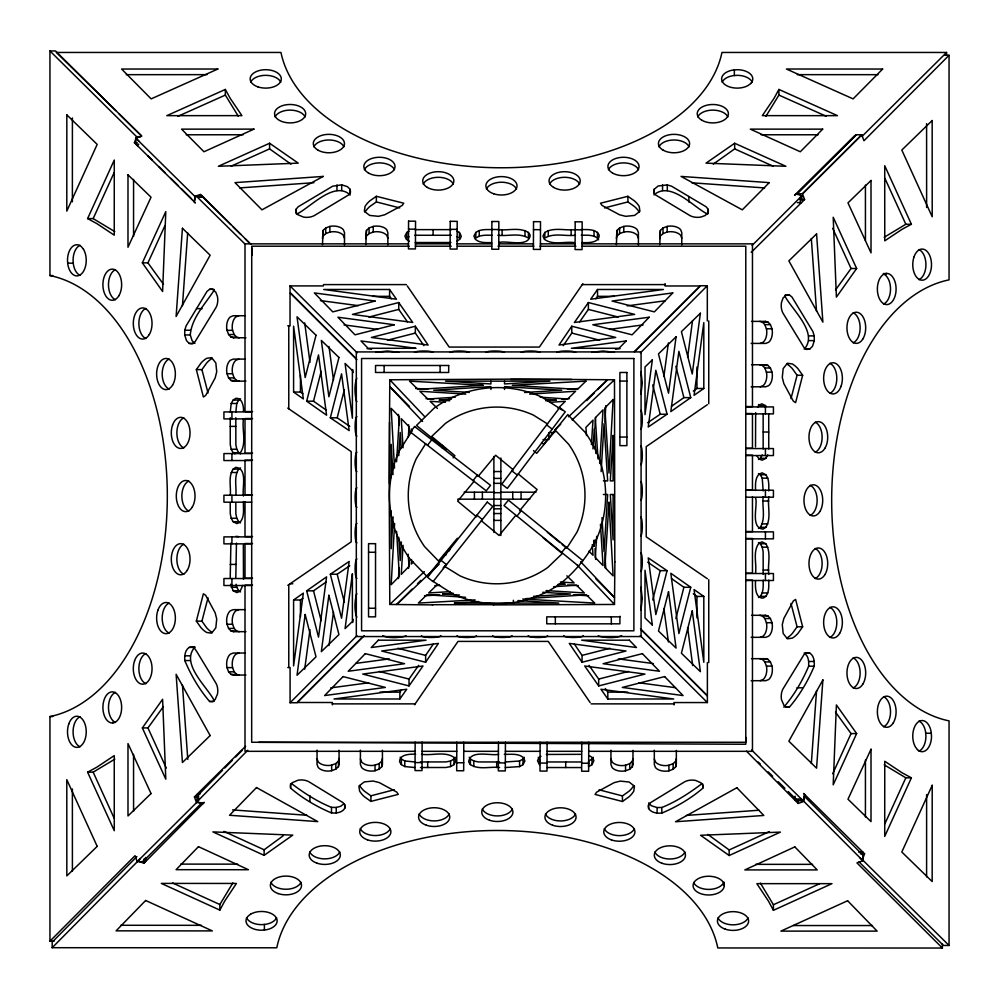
<?xml version="1.0" encoding="UTF-8"?>
<svg xmlns="http://www.w3.org/2000/svg" width="999" height="999" viewBox="0 0 999 999"><rect width="100%" height="100%" fill="white"/><g stroke="black" fill="none" stroke-linecap="round" stroke-linejoin="round"><path stroke-width="1.5" d="M942.382 943.855L942.382 948.039L717.781 947.951A222.153 133.629 0 0 0 497.327 830.481A222.153 133.629 0 0 0 276.785 947.789L52.185 947.701L52.185 942.132L136.863 856.605M72.378 201.81L72.403 117.982M133.554 236.426L133.579 179.445M139.136 861.513L143.931 863.236L143.943 859.053M145.467 861.687L145.492 857.492M143.931 863.236L204.233 802.322L202.685 803.87L196.965 801.797L196.965 796.228L222.59 770.229M196.965 801.797L198.514 800.249L198.526 794.68M219.855 910.114L224.8 900.936L236.426 883.453L161.314 883.403L219.855 910.114L219.855 904.532L232.879 882.891M264.123 855.344L292.757 835.127L212.887 831.892L264.123 855.344L264.123 849.774L283.129 835.826M264.398 929.994L264.41 924.425M290.584 788.099L290.497 785.264L292.432 782.617L297.939 780.244A11.126 6.693 0 0 1 302.647 779.994A10.952 6.581 0 0 1 309.103 781.892L343.394 802.909L345.067 805.606L344.705 808.441C341.933 812.836 336.188 813.311 331.506 812.949C317.02 806.867 302.41 798.313 290.584 788.099L290.584 783.928M309.915 801.198L309.915 795.629M317.045 750.137L317.033 764.447L318.206 767.407A11.126 6.693 0 0 0 323.439 770.466A10.952 6.593 0 0 0 331.656 770.716L335.814 769.13L338.449 766.633L339.061 764.023M331.506 812.949L331.506 807.367C317.195 801.66 303.471 792.632 291.296 783.403M331.656 770.716L331.656 765.134L335.826 763.561L338.449 761.051L339.061 758.453M335.814 769.13L335.826 763.561M336.238 813.024L336.238 807.454L340.647 806.305L343.918 803.72M338.449 766.633L338.449 761.051M339.061 764.347L339.061 750.249M344.705 808.441L344.705 804.257M360.414 750.149L360.402 764.46L361.576 767.432A11.126 6.693 0 0 0 366.808 770.479A10.952 6.593 0 0 0 375.025 770.729L379.195 769.155L381.818 766.645L382.43 764.048M370.904 801.398L364.31 796.69A43.569 26.211 0 0 1 359.603 791.083L358.891 786.126L364.248 781.917L373.077 781.018L379.233 782.567L396.765 792.095L398.289 794.367L370.904 801.398L370.904 795.816L364.323 791.121A43.569 26.211 0 0 1 359.603 785.514M375.025 770.729L375.025 765.159L379.195 763.573L381.818 761.063L382.43 758.466M379.195 769.155L379.195 763.573M381.818 766.645L381.818 761.063M382.43 764.372L382.43 750.274M414.697 767.519L404.782 766.545L401.361 764.585L401.361 759.015L400.187 757.217M404.782 766.545L404.795 760.976L401.361 759.015M427.672 767.519L427.672 761.95M420.467 767.519L445.979 767.494L450.561 766.57L450.561 760.988L453.983 759.028L455.157 757.242M450.561 766.57L453.983 764.61L453.983 759.028M499.575 767.544C490.047 766.308 478.996 770.192 470.392 764.61L470.392 759.04L469.218 757.242M473.813 766.57L473.813 761.001L470.392 759.04M496.703 767.544L496.703 761.975M505.344 767.544L519.58 766.595L519.58 761.013L523.014 759.053L524.188 757.267M519.58 766.595L523.014 764.635L523.014 759.053M565.709 767.569L565.709 762M592.02 759.078L588.598 761.051L588.598 766.62L592.02 764.66L592.02 759.078L593.194 757.292M610.951 750.249L610.951 764.56L612.112 767.519A11.126 6.693 0 0 0 617.357 770.579A10.952 6.593 0 0 0 625.561 770.816L629.732 769.242L632.355 766.733L632.966 764.135M622.439 801.485L629.033 796.79A43.569 26.211 0 0 0 633.753 791.183L634.465 786.225L629.12 782.017L620.279 781.106L614.135 782.654L596.59 792.17L595.054 794.442L622.439 801.485L622.439 795.916L629.033 791.22A43.569 26.211 0 0 0 633.753 785.614M625.561 770.816L625.561 765.246L629.732 763.673L632.355 761.163L632.966 758.566M629.732 769.242L629.732 763.673M632.355 766.733L632.355 761.163M632.966 764.46L632.979 750.361M648.626 808.553L648.276 805.718L649.949 803.021L684.253 782.042A10.952 6.581 0 0 1 690.709 780.144A11.126 6.693 0 0 1 695.429 780.394L700.923 782.766L702.859 785.414L702.772 788.261C690.933 798.463 676.323 807.005 661.825 813.074C657.142 813.436 651.41 812.961 648.626 808.553L648.638 804.382M654.32 750.261L654.32 764.572L655.481 767.532A11.126 6.693 0 0 0 660.726 770.591A10.952 6.593 0 0 0 668.93 770.841L673.101 769.255L675.724 766.757L676.335 764.148M657.105 813.149L657.105 807.567L651.41 805.768L648.638 802.984M661.825 813.074L661.837 807.492C676.148 801.797 689.872 792.769 702.06 783.553M668.93 770.841L668.93 765.259L673.101 763.686L675.724 761.176L676.335 758.578M673.101 769.255L673.101 763.686M675.724 766.757L675.724 761.176M676.335 764.472L676.348 750.374M702.772 788.261L702.772 784.078M724.1 884.977L724.1 882.192M729.183 855.519L700.561 835.276L780.431 832.105L729.183 855.519L729.183 849.949L707.791 834.415M773.413 910.314L768.468 901.135L756.855 883.653L831.967 883.653L773.413 910.314L773.413 904.744L760.401 883.091M795.104 800.386L795.117 796.203M942.382 948.039L856.942 862.886L862.911 860.726L803.895 801.398L798.164 803.471L798.164 799.287M803.895 801.398L803.908 795.828L862.924 855.156L862.911 860.726L859.814 857.629M865.421 816.982L865.446 760.002M926.597 876.897L926.622 794.63M415.147 742.12L415.035 770.579L422.015 770.604L422.127 742.12M449.513 548.551L449.488 550.824M456.805 742.157L456.693 770.741L463.673 770.766L463.786 742.157M498.451 742.182L498.339 770.903L505.319 770.928L505.432 742.195M540.109 742.22L539.997 771.066L546.977 771.091L547.09 742.232M581.768 742.257L581.655 771.228L588.636 771.253L588.748 742.257M745.791 737.274L745.766 744.243L258.654 742.332M230.245 412.075L231.194 403.496L233.167 400.062L235.851 398.301C242.295 397.664 243.793 406.63 243.481 411.451M235.814 412.075L236.775 403.496L238.736 400.062L240.534 398.888M763.161 448.988L763.149 413.711M768.743 448.988L768.731 413.711M184.703 334.952L184.79 330.232L186.089 325.911L206.993 291.421L209.603 289.298L212.45 289.211L215.859 292.245L217.457 296.641A11.126 6.693 -90 0 1 217.72 301.361A10.952 6.581 -90 0 1 215.821 307.817L194.83 342.108L192.133 343.781L189.286 343.431L186.501 340.647L184.703 334.952L190.285 334.952L192.083 340.647L194.867 343.431M190.285 334.952C191.558 317.919 205.407 303.783 214.31 290.01M783.815 707.13C794.018 695.304 802.572 680.694 808.641 666.208C808.853 661.962 808.803 656.555 804.982 653.808M814.21 666.208C814.572 661.513 814.11 655.781 809.714 653.009L806.867 652.647L804.17 654.32L783.179 688.623A10.952 6.581 -90 0 0 781.28 695.079A11.126 6.693 -90 0 0 781.543 699.787L783.903 705.294L786.55 707.23L789.397 707.13C799.6 695.304 808.141 680.694 814.21 666.208L808.641 666.208M755.656 412.624L755.519 446.953M296.041 209.328L295.941 212.125L297.877 214.723L303.384 217.045A11.126 6.568 0 0 0 308.092 217.295A10.952 6.469 0 0 0 314.548 215.434L348.851 194.805L350.524 192.158L350.162 189.36L347.39 186.626L341.695 184.865L332.642 186.214L298.164 206.768L296.041 209.328L296.041 213.549M554.845 432.043L555.119 429.508L560.701 424.213M394.605 523.401L391.171 584.715L399.413 576.273L396.566 531.306M398.476 578.583L399.076 567.857M604.857 422.502L605.806 405.644M401.373 541.995L400.237 560.551L398.763 537.35M601.123 471.615L604.045 423.676L607.667 480.894L603.396 480.894M393.131 516.958L391.171 548.738L391.171 510.901M403.059 545.292L401.248 574.388L409.003 566.433L408.191 554.245M408.603 568.256L409.078 560.601M594.917 428.221L595.591 417.495M599.7 463.436L603.021 409.84L595.279 417.782L598.014 458.928M396.566 461.763L399.413 416.795L391.171 408.341L394.518 468.119M398.763 455.706L400.237 432.505L401.173 447.977M592.969 448.876L594.255 429.046L595.854 453.459M411.563 559.515L411.263 564.11L413.299 562.037M591.408 444.605L593.006 420.117L585.913 427.385L586.513 435.514M594.655 540.247L594.255 546.341L593.856 540.247M408.291 437.287L409.003 426.623L401.248 418.681L403.059 447.777M596.703 536.276L595.279 557.604L603.021 565.546L600.461 524.2M182.455 305.669L187.675 232.904M811.325 763.523L816.545 690.771M112.899 722.976L112.974 722.077M886.026 274.363L886.101 273.451M654.095 189.36L653.733 192.158L655.406 194.805L689.71 215.434A10.952 6.469 0 0 0 696.153 217.295A11.126 6.568 0 0 0 700.873 217.045L705.282 215.472L708.316 212.125L708.216 209.328L706.093 206.768L671.615 186.214L667.295 184.94L658.141 185.989L654.095 189.36L654.095 194.992M304.695 669.168L309.99 629.682M329.008 645.566L333.491 612.05M352.734 622.539L353.147 619.492M663.91 376.423L668.406 342.907M687.624 357.267L692.507 320.816M243.481 496.041C241.795 488.736 248.127 468.631 235.851 467.332L233.167 469.093C227.922 476.798 231.231 486.775 230.232 495.404M240.534 467.919L238.736 469.093C233.504 476.798 236.8 486.775 235.814 495.404M230.894 543.056L230.232 577.385M236.463 543.056L235.814 577.385M758.466 528.508L760.264 527.335C765.996 518.281 761.837 506.705 763.186 496.703M755.519 497.827C758.204 504.682 749.849 528.084 763.149 529.095L765.833 527.335C771.565 518.281 767.419 506.705 768.768 496.703M758.466 597.539L760.264 596.366C763.848 591.72 763.149 585.651 763.186 580.144M755.519 580.619C755.306 586.413 754.894 598.339 763.149 598.126L765.833 596.366C769.417 591.72 768.718 585.651 768.768 580.144M208.017 597.777L201.923 621.153L206.618 627.747A43.569 26.199 -90 0 0 212.225 632.467M790.983 398.651L797.077 375.274L792.382 368.681A43.569 26.199 -90 0 0 786.775 363.961M344.493 244.842L344.493 232.567L343.331 229.658A11.126 6.568 0 0 0 338.087 226.661A10.952 6.469 0 0 0 329.882 226.423L325.711 227.972L323.089 230.444L322.477 244.643M322.477 238.624L323.089 230.444M387.862 244.842L387.862 232.567L386.7 229.658A11.126 6.568 0 0 0 381.456 226.661A10.952 6.469 0 0 0 373.251 226.423L369.081 227.972L366.458 230.444L365.846 244.643M365.846 238.624L366.458 230.444M638.411 244.842L638.411 232.567L637.237 229.658A11.126 6.568 0 0 0 632.005 226.661A10.952 6.469 0 0 0 623.788 226.423L619.617 227.972L616.995 230.444L616.383 244.643M616.383 238.624L616.995 230.444M681.78 244.842L681.78 232.567L680.606 229.658A11.126 6.568 0 0 0 675.374 226.661A10.952 6.469 0 0 0 667.157 226.423L662.999 227.972L660.364 230.444L659.765 244.643M659.765 238.624L660.364 230.444M306.668 401.198L318.519 354.92L326.586 415.184L306.668 401.198L313.524 401.198L325.974 409.94M313.524 401.198L321.166 371.341M330.332 417.807L341.571 373.851L349.175 430.581L330.332 417.807L337.187 417.807L349.75 426.323M337.187 417.807L344.305 389.972M652.722 599.974L660.214 570.666L647.664 562.15M667.07 570.666L655.831 614.622L648.239 557.892L667.07 570.666L660.214 570.666M675.861 618.631L683.89 587.275L671.428 578.533M690.746 587.275L678.895 633.553L670.816 573.289L690.746 587.275L683.89 587.275M192.133 646.99L194.83 648.663L197.178 652.222L215.821 682.966A10.952 6.581 -90 0 1 217.72 689.422A11.126 6.693 -90 0 1 217.457 694.13L215.097 699.637L212.45 701.573L209.603 701.485C199.4 689.647 190.859 675.037 184.79 660.551C184.428 655.868 184.89 650.137 189.286 647.352L194.917 646.99M214.31 700.774C207.555 687.212 181.106 664.597 194.018 648.151M784.69 295.667C791.445 309.215 817.894 331.843 804.982 348.289M814.297 340.609L812.499 346.303L809.714 349.076L806.867 349.438L804.17 347.764L783.179 313.461A10.952 6.581 -90 0 1 781.28 307.018A11.126 6.693 -90 0 1 781.543 302.297L783.141 297.889L786.55 294.855L789.397 294.955L792.007 297.078L812.911 331.568L814.21 335.876L814.297 340.609L808.715 340.609M242.944 585.264L240.01 591.283L236.863 592.607L233.167 590.721L230.582 584.253M196.353 621.153L203.384 593.768L205.657 595.304L215.172 612.837L216.721 618.993L215.821 627.822L211.613 633.179L206.656 632.467A43.569 26.199 90 0 1 201.036 627.747L196.353 621.153L201.923 621.153M802.647 375.274L795.616 402.659L793.343 401.136L783.828 383.591L782.279 377.447L783.179 368.606L787.387 363.249L792.344 363.961A43.569 26.199 90 0 1 797.964 368.681L802.647 375.274L797.077 375.274M493.256 604.907L614.485 604.457L614.885 561.738M230.781 224.588L201.448 195.692L195.879 195.692L193.806 201.398L195.354 202.959L134.44 142.682L136.576 136.676L49.95 50.961L49.95 275.562A222.153 133.604 90 0 1 167.32 496.066A222.153 133.604 90 0 1 49.95 716.558L49.95 941.158L54.133 941.158M788.223 791.545L797.552 800.748L803.121 800.748L805.194 795.029L803.646 793.481L864.56 853.758L862.424 859.752L949.05 945.466L949.05 720.878A222.153 133.604 -90 0 1 831.68 500.374A222.153 133.604 -90 0 1 949.05 279.87L949.05 55.282L944.867 55.282M640.971 394.28L642.307 382.929L640.971 371.566M640.971 609.977L642.307 598.613L640.971 587.25M87.6 218.606L114.273 160.052L114.248 235.177L96.778 223.551L87.6 218.606L93.169 218.606L114.81 231.631M93.169 218.606L114.136 172.602M884.864 823.825L905.831 777.821L911.4 777.821L884.727 836.375L884.752 761.263L902.222 772.876L911.4 777.821M142.358 262.862L165.797 211.613L162.6 291.483L142.358 262.862L147.939 262.862L163.461 284.265M147.939 262.862L165.035 225.462M832.691 773.738L851.061 733.578L835.539 712.175M856.643 733.578L833.203 784.814L836.4 704.944L856.643 733.578L851.061 733.578M778.908 89.448L773.963 98.464L762.337 115.634L837.462 115.659L778.908 89.448L778.908 95.08L765.896 116.346M758.466 459.503L760.264 458.329L762.225 454.907M756.842 455.781L759.128 459.003L762.137 460.214L765.833 458.329L767.806 454.907M196.353 369.618L201.049 363.037A43.569 26.199 90 0 1 206.656 358.316L211.613 357.605L215.821 362.949L216.721 371.79L215.172 377.934L205.657 395.479L203.384 397.003L196.353 369.618L201.923 369.618L206.618 363.037A43.569 26.199 90 0 1 212.225 358.316M790.983 603.433L797.077 626.81L792.382 633.403A43.569 26.199 90 0 1 786.775 638.124M802.647 626.81L797.951 633.403A43.569 26.199 90 0 1 792.344 638.124L787.387 638.836L783.179 633.478L782.279 624.637L783.828 618.493L793.343 600.948L795.616 599.425L802.647 626.81L797.077 626.81M425.711 443.643L416.296 458.641A88.349 88.349 0 0 0 424.587 546.603L438.511 561.026L457.367 538.236M562.175 544.455L566.72 548.226L576.947 532.23A88.349 88.349 0 0 0 568.656 444.268L555.569 430.532L536.713 453.321L533.491 450.649M163.461 706.518L147.939 727.921L142.358 727.921L165.797 779.17L162.6 699.3L142.358 727.921M835.539 289.922L851.061 268.506L856.643 268.506L833.203 217.27L836.4 297.14L856.643 268.506M453.983 764.61L455.869 760.913L454.533 757.754C445.154 750.786 432.205 755.956 421.528 754.27M523.014 764.635L524.9 760.938L523.563 757.779C518.331 753.009 510.764 754.595 504.32 754.307M592.02 764.66L593.893 760.626L592.582 757.804L589.472 755.656M409.078 231.181L406.793 232.467L404.907 236.101L406.243 239.198L409.34 241.308M492.032 229.595C486.525 229.645 480.469 228.933 475.811 232.467L473.926 236.101L475.249 239.198C479.695 243.244 486.001 242.582 491.558 242.607M575.461 229.595C565.459 230.931 553.921 226.835 544.83 232.467L542.944 236.101L544.28 239.198C552.809 245.667 564.585 241.209 574.35 242.607M571.778 326.223L559.003 345.055L615.746 337.462L571.778 326.223L571.778 333.079L563.261 345.642M425.624 662.25L438.399 643.418L381.668 651.011L425.624 662.25L425.624 655.394L433.291 644.093M582.867 283.716L539.398 347.065L449.163 347.065L407.267 285.914M414.548 704.757L458.017 641.408L548.239 641.408L590.147 702.559M240.01 453.234C247.165 443.406 241.671 429.907 243.481 418.756M757.554 407.217L758.99 405.157L761.8 403.833L765.833 405.706L760.264 405.706L758.466 404.533M597.527 289.485L590.684 299.225L663.423 289.485L597.527 289.485L597.527 296.341L595.816 298.776M588.386 302.547L574.4 322.477L634.677 314.41L588.386 302.547L588.386 309.403L579.645 321.865M409.016 685.926L423.002 665.996L362.737 674.075L409.016 685.926L409.016 679.07L418.631 665.371M399.875 698.988L406.73 689.248L333.991 698.988L399.875 698.988L399.875 692.132L401.586 689.697M427.497 445.304L431.768 439.785M473.064 480.619L477.335 475.099M412.05 430.831L398.913 451.536A108.067 108.067 0 0 0 410.015 559.04L427.135 576.585L451.286 546.878M443.169 567.932L445.092 565.546M516.958 516.083L521.353 510.664M561.688 552.447L566.096 547.027M541.47 442.532L543.643 444.293L567.782 414.585L585.102 432.292A108.067 108.067 0 0 1 596.216 539.797C587.424 556.518 575.586 571.266 560.926 583.204A108.067 108.067 0 0 1 453.434 594.318L432.53 581.018M453.146 457.842L454.92 455.694L431.668 436.451L445.467 423.401A88.349 88.349 0 0 1 533.429 415.109L547.589 424.001M474.213 481.143L457.642 501.161L476.598 516.858M478.109 476.436L495.654 455.244L513.424 469.955M445.204 566.745L459.827 575.761A88.349 88.349 0 0 0 547.789 567.469L562.262 553.596L542.944 537.612M515.684 515.472L499.113 535.489L481.343 520.779M519.58 510.764L537.125 489.56L518.169 473.876M296.753 214.098C310.102 207.755 334.353 180.07 350.162 194.992M406.081 635.676L405.681 636.151C398.326 637.874 389.697 638.461 382.642 635.776M621.69 635.776C614.635 638.461 606.006 637.874 598.651 636.151L598.251 635.676M614.81 561.913L614.485 379.77L515.859 379.121L389.797 379.77L389.148 478.396L389.797 604.457L432.742 604.907M654.882 194.156C671.353 181.481 693.868 207.417 707.504 214.098M224.787 768.006L232.442 760.227M235.727 756.892L242.295 750.237M198.514 800.249L247.764 750.249M52.185 947.701L136.851 862.187M634.652 351.76L700.461 285.726L707.317 285.726L707.317 320.941M49.95 941.158L135.052 855.681L137.213 861.662L142.795 861.662L202.073 802.622M751.211 252.335L804.57 199.55L802.497 193.818L861.787 134.778L856.205 134.778L796.927 193.818L802.497 193.818L861.787 134.778L863.948 140.747L949.05 55.282M362.749 636.713L296.953 702.747L290.085 702.747L356.955 635.639M640.446 352.834L707.317 285.726M140.31 858.553L137.213 861.662L196.503 802.622L200.687 802.622M142.795 861.662L145.891 858.553M586.738 400.562L594.393 392.907M597.677 389.622L607.517 379.77L568.506 416.808M752.147 245.404L801.835 195.841L796.116 193.806L794.567 195.317L854.844 135.464M412.075 589.135L396.753 604.457L439.123 564.248M417.532 583.666L420.816 580.382M634.278 351.748L700.274 285.976L665.072 285.976L665.072 283.654M796.927 193.818L856.205 134.778M364.235 635.626L297.128 702.497L332.342 702.497L332.342 704.819M861.937 136.488L946.553 52.46L946.553 55.27M196.503 802.622L194.43 796.877L245.604 746.265M558.029 408.416L565.309 401.298L549.987 402.31M572.127 419.98L614.485 379.77M389.797 604.457L424.35 571.653M323.089 236.064L325.711 233.604L329.882 232.055A10.952 6.469 0 0 1 338.087 232.292A11.126 6.568 0 0 1 343.331 235.289L344.493 238.199M366.458 236.064L369.081 233.604L373.251 232.055A10.952 6.469 0 0 1 381.456 232.292A11.126 6.568 0 0 1 386.7 235.289L387.862 238.199M616.995 236.064L619.617 233.604L623.788 232.055A10.952 6.469 0 0 1 632.005 232.292A11.126 6.568 0 0 1 637.237 235.289L638.411 238.199M660.364 236.064L662.999 233.604L667.157 232.055A10.952 6.469 0 0 1 675.374 232.292A11.126 6.568 0 0 1 680.606 235.289L681.78 238.199M356.805 378.184C354.133 385.239 354.707 393.868 356.443 401.223L356.905 401.623M356.905 593.793L356.443 594.193C354.707 601.535 354.133 610.177 356.805 617.232M734.665 143.257L706.031 163.137L785.901 166.284L734.665 143.257L734.665 148.888L713.261 164.136M114.81 759.153L93.169 772.165L87.6 772.165L114.273 830.718L114.248 755.606L96.778 767.22L87.6 772.165M884.19 237.287L905.831 224.263L911.4 224.263L884.727 165.709L884.752 240.834L902.222 229.208L911.4 224.263M293.594 599.999L303.334 593.144L293.594 665.883L293.594 599.999L300.449 599.999L302.884 598.289M306.668 590.846L326.586 576.873L318.519 637.137L306.668 590.846L313.524 590.846L325.974 582.117M671.428 406.356L683.89 397.627L690.746 397.627L678.895 351.336L670.816 411.6L690.746 397.627M693.306 391.046L696.952 388.474L703.808 388.474L703.808 322.59L694.068 395.329L703.808 388.474M540.958 756.33L538.723 757.929L537.524 760.763L539.398 764.635L539.41 759.065L538.236 757.267M287.824 585.327L351.186 541.858L351.186 451.623L287.737 408.091M707.317 404.695L646.228 446.615L646.228 536.85L707.379 578.746M456.868 241.308L460.089 239.061L461.301 236.263L459.415 232.467L457.13 231.181M330.332 574.25L349.175 561.463L341.571 618.206L330.332 574.25L337.187 574.25L349.75 565.721M647.664 422.752L660.214 414.235L667.07 414.235L655.831 370.267L648.239 427.01L667.07 414.235M376.361 196.303L369.767 200.911A43.569 25.749 0 0 0 365.047 206.418L364.335 211.288L369.692 215.434L378.534 216.321L384.677 214.797L402.222 205.444L403.746 203.209L376.361 196.303L376.361 201.935L369.767 206.543A43.569 25.749 0 0 0 365.047 212.05M409.078 236.813L406.793 238.099L406.793 232.467M492.032 235.227C486.525 235.277 480.469 234.565 475.811 238.099L475.811 232.467M575.461 235.227C565.459 236.563 553.921 232.467 544.83 238.099L544.83 232.467M729.183 849.949L769.355 831.593M773.413 904.744L819.43 883.803M269.593 143.257L218.356 166.284L298.226 163.137L269.593 143.257L269.593 148.888L290.996 164.136M231.169 166.159L269.593 148.888M225.349 89.448L166.796 115.659L241.908 115.634L230.294 98.464L225.349 89.448L225.349 95.08L238.361 116.346M177.947 116.296L225.349 95.08M376.036 352.322L387.4 350.986L398.763 352.322M591.72 352.322L603.084 350.986L614.447 352.322M946.553 52.46L721.952 52.46A222.153 131.269 0 0 1 501.461 167.77A222.153 131.269 0 0 1 280.956 52.46L56.356 52.46L141.833 136.076L135.864 138.199L194.905 196.453L200.637 194.418L250.899 244.343M370.904 795.816L394.293 789.734M627.896 196.303L600.511 203.209L602.035 205.444L619.58 214.797L625.724 216.321L634.565 215.434L639.922 211.288L639.21 206.418A43.569 25.749 0 0 0 634.49 200.911L627.896 196.303L627.896 201.935L634.49 206.543A43.569 25.749 0 0 1 639.21 212.05M627.896 201.935L604.52 207.917M398.738 302.547L352.447 314.41L412.724 322.477L398.738 302.547L398.738 309.403L407.48 321.865M368.881 317.058L398.738 309.403M415.347 326.223L371.378 337.462L428.121 345.055L415.347 326.223L415.347 333.079L423.863 345.642M387.5 340.197L415.347 333.079M574.4 644.093L582.067 655.394L609.902 648.276M582.067 662.25L626.023 651.011L569.293 643.418L582.067 662.25L582.067 655.394M589.06 665.371L598.676 679.07L628.533 671.415M598.676 685.926L644.954 674.075L584.69 665.996L598.676 685.926L598.676 679.07M450.561 760.988L445.979 761.925L420.467 761.95M519.58 761.013L505.344 761.975M238.836 315.734L235.876 316.908A11.126 6.693 -90 0 0 232.829 322.153A10.952 6.593 -90 0 0 232.58 330.357L234.166 334.528L236.676 337.15L239.273 337.762M238.836 359.103L235.876 360.277A11.126 6.693 90 0 0 232.829 365.522A10.952 6.593 -90 0 0 232.58 373.726L234.166 377.897L236.676 380.519L239.273 381.131M760.164 343.419L763.124 342.245A11.126 6.693 -90 0 0 766.171 337A10.952 6.593 -90 0 0 766.42 328.796L764.834 324.625L762.324 322.003L759.727 321.391M760.164 386.788L763.124 385.614A11.126 6.693 -90 0 0 766.171 380.369A10.952 6.593 -90 0 0 766.42 372.165L764.834 367.994L762.324 365.372L759.727 364.76M238.836 609.652L235.876 610.814A11.126 6.693 -90 0 0 232.829 616.058A10.952 6.593 -90 0 0 232.58 624.263L234.166 628.433L236.676 631.056L239.273 631.668M238.836 653.021L235.876 654.195A11.126 6.693 -90 0 0 232.829 659.427A10.952 6.593 -90 0 0 232.58 667.632L234.166 671.803L236.676 674.425L239.273 675.037M760.164 637.325L763.124 636.151A11.126 6.693 90 0 0 766.171 630.918A10.952 6.593 -90 0 0 766.42 622.702L764.834 618.543L762.324 615.921L759.727 615.309M760.164 680.694L763.124 679.52A11.126 6.693 -90 0 0 766.171 674.288A10.952 6.593 -90 0 0 766.42 666.083L764.834 661.912L762.324 659.29L759.727 658.678M627.222 305.869L665.184 300.786M609.577 329.383L643.106 324.887M615.509 349.238L620.079 348.626M355.831 663.386L389.348 658.89M330.706 687.886L368.668 682.804M235.851 536.351L238.511 536.563M554.07 432.492L548.838 432.667L548.838 439.635M686.388 815.409L759.153 810.226M239.648 187.924L313.948 182.692M455.232 397.202L427.809 399.026L419.867 391.258L465.809 394.118M553.608 586.725L576.46 585.202L584.403 592.969L546.128 590.584M451.273 399.25L439.073 400.05L449.75 400.749M545.691 400.749L556.368 400.05L545.691 399.35M557.579 584.677L565.209 584.178L559.103 583.778M533.466 596.353L570.579 593.993L542.744 592.282M525.824 598.651L586.301 594.817L594.742 603.084L522.702 599.038M524.625 392.507L561.738 390.234L504.52 386.601L504.52 389.46M529.632 394.118L575.574 391.258L567.632 399.026L540.209 397.202M561.788 399.076L569.442 398.601M434.827 585.626L439.423 585.339M450.149 591.633L428.708 592.969L436.65 585.202L439.697 585.402M453.359 593.331L442.532 593.993L459.552 595.067M478.571 601.585L454.358 603.084L558.766 603.084L517.907 600.549M567.519 389.148L578.246 388.549M424.5 595.766L439.835 594.904M475.087 599.899L418.369 603.084L426.823 594.817L465.584 597.277M451.011 242.52L415.197 242.52M546.316 754.457L580.644 754.332M657.105 807.567L661.837 807.492M414.797 229.633L451.411 229.633M414.797 235.264L451.411 235.264M581.356 761.987L547.402 761.962M581.356 767.557L547.402 767.532M49.95 50.961L55.519 50.961L115.834 110.639M126.274 74.675L206.993 74.65M797.264 74.65L877.984 74.675M186.189 134.778L243.169 134.765M761.088 134.765L818.069 134.778M136.576 136.676L140.759 136.676M134.44 142.682L137.225 142.682M135.976 144.206L138.786 144.231M195.879 195.692L197.427 197.24L202.997 197.24M800.386 199.55L804.57 199.55M797.302 202.61L801.485 202.61M497.789 229.595C507.792 230.931 519.33 226.835 528.421 232.467L530.182 235.115C529.058 248.289 505.731 239.872 498.913 242.607M581.231 229.595C586.738 229.645 592.782 228.933 597.452 232.467L599.213 235.115C599.363 243.319 587.449 242.782 581.705 242.607M497.789 235.227C507.792 236.563 519.33 232.467 528.421 238.099L528.421 232.467M581.231 235.227C586.738 235.277 592.782 234.565 597.452 238.099L598.626 239.86M408.479 243.856L245.005 243.856L245.005 411.563L252.547 411.563M415.459 243.856L450.137 243.856M457.105 243.856L491.783 243.856M498.763 243.856L533.441 243.856M540.422 243.856L575.099 243.856M582.08 243.856L752.459 243.856L752.459 406.556L746.403 406.556M409.14 246.204L251.723 246.204L251.673 742.269L745.791 742.269L745.791 246.204L582.142 246.204M415.372 246.204L451.223 246.204M457.455 246.204L491.745 246.204M497.977 246.204L533.828 246.204M540.059 246.204L575.911 246.204M67.732 263.174L73.302 263.174M883.303 273.576L886.088 273.576M49.95 275.562L52.735 275.562M323.439 284.603L406.381 284.603M582.317 284.603L665.122 284.603M290.035 291.408L290.035 285.914L323.451 285.914M209.603 289.298L213.786 289.298M389.598 289.485L323.701 289.485L396.441 299.225L389.598 289.485L389.598 296.341L391.308 298.776M785.214 294.955L789.397 294.955M372.739 296.341L389.598 296.341M597.527 296.341L614.385 296.341M196.516 308.629L202.098 308.629M244.917 315.734L233.267 315.734L230.307 316.908A11.126 6.693 -90 0 0 227.248 322.153A10.952 6.593 -90 0 0 227.01 330.357L228.584 334.528L231.094 337.15L233.704 337.762M751.535 321.391L765.621 321.391M762.324 322.003L767.906 322.003L770.416 324.625L771.99 328.796A10.952 6.593 -90 0 1 771.752 337A11.126 6.693 -90 0 1 768.693 342.245L765.734 343.419L751.161 343.419M764.834 324.625L770.416 324.625M766.42 328.796L771.99 328.796M184.79 330.232L190.359 330.232M227.01 330.357L232.58 330.357M228.584 334.528L234.166 334.528M808.641 335.876L814.21 335.876M231.094 337.15L236.676 337.15M233.379 337.762L245.941 337.762M189.286 343.431L193.469 343.431M804.133 349.076L809.714 349.076M244.917 359.103L233.267 359.103L230.307 360.277A11.126 6.693 90 0 0 227.248 365.522A10.952 6.593 -90 0 0 227.01 373.726L228.584 377.897L231.094 380.519L233.704 381.131M751.535 364.76L765.621 364.76M762.324 365.372L767.906 365.372L770.416 367.994L771.99 372.165A10.952 6.593 -90 0 1 771.752 380.369A11.126 6.693 -90 0 1 768.693 385.614L765.734 386.788L751.161 386.788M764.834 367.994L770.416 367.994M766.42 372.165L771.99 372.165M227.01 373.726L232.58 373.726M228.584 377.897L234.166 377.897M510.626 379.483L571.94 379.445M231.094 380.519L236.676 380.519M233.379 381.131L245.941 381.131M619.904 381.069L626.885 381.069M293.594 392.058L303.334 398.901L293.594 326.173L293.594 392.058L300.449 392.058L302.884 393.768M233.167 400.062L238.736 400.062M231.194 403.496L236.775 403.496M745.679 406.918L773.426 406.918L773.426 413.886L745.679 413.886M251.673 411.913L223.926 411.913L223.926 418.893L251.673 418.893M746.403 413.536L752.459 413.536L752.459 448.214L746.403 448.214M252.547 418.544L245.005 418.544L245.005 453.209L252.547 453.209M230.232 426.373L235.814 426.373M763.186 432.018L768.768 432.018M619.904 437.05L626.885 437.05M542.981 439.635L547.365 439.635M745.679 448.563L773.426 448.563L773.426 455.544L745.679 455.544M230.232 417.732L230.27 444.68L231.194 449.263L236.775 449.263L238.736 452.684L240.534 453.858M231.194 449.263L233.167 452.684L238.736 452.684M251.673 453.571L223.926 453.571L223.926 460.551L251.673 460.551M746.403 455.194L752.459 455.194L752.459 489.872L746.403 489.872M760.264 458.329L765.833 458.329M252.547 460.189L245.005 460.189L245.005 494.867L252.547 494.867M233.167 469.093L238.736 469.093M493.893 471.553L500.874 471.553M231.194 472.515L236.775 472.515M758.466 473.551L760.264 474.725L765.833 474.725C769.417 479.37 768.718 485.439 768.768 490.946M760.264 474.725L762.225 478.146L767.806 478.146M493.893 478.409L500.874 478.409M493.893 483.341L500.874 483.341M745.554 490.222L773.426 490.222L773.426 497.202L745.679 497.202M464.135 492.195L494.305 492.195M500.462 492.195L536.051 492.195M493.893 492.694L500.874 492.694M603.396 494.493L607.667 494.493L604.045 551.71L601.972 517.694M251.785 495.229L223.926 495.229L223.926 502.197L251.673 502.197M493.893 499.125L500.874 499.125M457.692 499.175L494.305 499.175M500.462 499.175L529.857 499.175M763.186 501.036L768.768 501.036M493.893 505.519L500.874 505.519M493.893 508.828L500.874 508.828M493.893 513.536L500.874 513.536M230.232 502.609L230.27 513.711L231.194 518.281L236.775 518.281L238.736 521.715L240.534 522.889M493.893 520.392L500.874 520.392M231.194 518.281L233.167 521.715L238.736 521.715M762.225 523.913L767.806 523.913M760.264 527.335L765.833 527.335M746.403 531.518L752.459 531.518L752.459 496.84M745.679 531.88L773.426 531.88L773.426 538.848L745.679 538.848M252.547 536.525L245.005 536.525L245.005 501.848M251.673 536.875L223.926 536.875L223.926 543.856L251.673 543.856M746.403 538.498L752.459 538.498L752.459 573.176L746.403 573.176M252.547 543.506L245.005 543.506L245.005 578.184L252.547 578.184M758.466 542.582L760.264 543.743L765.833 543.743C771.565 552.809 767.419 564.385 768.768 574.388M760.264 543.743L762.225 547.177L767.806 547.177M368.556 552.272L375.537 552.272M443.581 554.72L446.366 554.72M230.232 564.41L235.814 564.41M763.186 570.054L768.768 570.054M745.679 573.526L773.426 573.526L773.426 580.506L745.679 580.506M251.673 578.533L223.926 578.533L223.926 585.514L251.673 585.514M746.403 580.157L752.459 580.157L752.459 751.323L588.711 751.323M290.085 583.778L292.832 583.778M252.547 585.152L245.005 585.152L245.005 751.323L415.109 751.323M231.194 587.3L236.775 587.3L238.736 590.721L240.534 591.895M233.167 590.721L238.736 590.721M762.225 592.944L767.806 592.944M693.306 593.843L696.952 596.415L703.808 596.415L703.808 662.3L694.068 589.572L703.808 596.415M760.264 596.366L765.833 596.366M432.342 604.695L493.656 604.695M368.556 608.254L375.537 608.254M244.917 609.652L233.267 609.652L230.307 610.814A11.126 6.693 90 0 0 227.248 616.058A10.952 6.593 -90 0 0 227.01 624.263L228.584 628.433L231.094 631.056L233.704 631.668M751.535 615.309L765.621 615.309M762.324 615.921L767.906 615.921L770.416 618.543L771.99 622.714A10.952 6.593 -90 0 1 771.752 630.918A11.126 6.693 -90 0 1 768.693 636.151L765.734 637.325L751.161 637.325M619.904 616.845L546.74 616.845L546.74 623.826L619.904 623.826L619.904 616.246M764.834 618.543L770.416 618.543M766.42 622.714L771.99 622.714M227.01 624.263L232.58 624.263M228.584 628.433L234.166 628.433M231.094 631.056L236.676 631.056M233.379 631.668L245.941 631.668M189.286 647.352L194.867 647.352M244.917 653.021L233.267 653.021L230.307 654.195A11.126 6.693 90 0 0 227.248 659.427A10.952 6.593 -90 0 0 227.01 667.632L228.584 671.803L231.094 674.425L233.704 675.037M804.133 653.009L809.714 653.009M184.703 655.819L190.285 655.819M751.535 658.678L765.621 658.678M762.324 659.29L767.906 659.29L770.416 661.912L771.99 666.083A10.952 6.593 -90 0 1 771.752 674.288A11.126 6.693 -90 0 1 768.693 679.52L765.734 680.694L751.161 680.694M184.79 660.551L190.359 660.551M808.715 661.475L814.297 661.475M764.834 661.912L770.416 661.912M766.42 666.083L771.99 666.083M227.01 667.632L232.58 667.632M287.762 667.532L290.085 667.532L290.085 702.747M228.584 671.803L234.166 671.803M231.094 674.425L236.676 674.425M233.379 675.037L245.941 675.037M796.902 687.811L802.484 687.811M379.957 692.132L399.875 692.132M605.244 688.486L607.817 692.132L627.734 692.132M607.817 698.988L673.701 698.988L600.961 689.248L607.817 698.988L607.817 692.132M209.603 701.485L213.786 701.485M707.379 662.562L707.379 702.559L673.963 702.559L674.063 704.857M332.392 703.87L415.209 703.87M591.133 703.87L674.075 703.87M785.214 707.13L789.397 707.13M49.95 716.558L52.735 716.558M925.698 733.266L931.268 733.266M422.09 751.323L456.768 751.323M463.748 751.323L498.426 751.323M505.394 751.323L540.072 751.323M547.052 751.323L581.73 751.323M415.659 754.27C410.139 753.958 399.25 754.233 399.6 761.887L401.361 764.585M498.626 754.295C491.108 756.255 470.179 749.25 468.631 761.912L470.392 764.61M499.587 761.975L478.396 761.937L473.813 761.001M197.515 793.83L200.312 793.83M194.43 796.877L197.228 796.877M796.003 799.2L801.573 799.2L803.121 800.748M858.815 852.209L863.024 852.222M860.389 853.758L864.56 853.758M755.606 864.347L812.587 864.347M793.318 925.549L872.477 925.549M949.05 945.466L943.481 945.466L859.04 861.925M180.707 864.11L237.687 864.147M120.767 925.274L201.486 925.324M408.541 229.158L415.509 229.196M450.187 229.333L457.167 229.358M491.845 229.495L498.826 229.52M533.503 229.658L540.471 229.683M575.149 229.82L582.13 229.845M252.148 248.177L252.123 255.157M415.072 762.574L422.04 762.599M456.718 762.736L463.698 762.761M498.376 762.899L505.357 762.936M540.034 763.061L547.002 763.099M581.68 763.236L588.661 763.261M414.697 761.937L404.795 760.976M331.506 807.367L336.238 807.454M287.737 325.811L290.035 325.911L290.035 292.495L356.943 359.64M415.659 388.461L427.922 389.148M573.289 594.904L588.611 595.766M469.268 392.42L433.703 390.234L490.921 386.601L490.921 389.46M425.999 398.601L433.653 399.076M567.569 584.952L578.284 585.626M445.454 402.31L430.144 401.298L437.412 408.416M560.364 582.017L574.138 582.929L566.87 575.811M691.857 182.805L764.61 187.924M232.642 809.914L306.943 815.271M723.326 884.914L724.225 884.989M320.417 300.587L358.379 305.669M344.018 324.887L377.547 329.383M367.045 348.626L371.616 349.238M618.344 658.89L653.383 663.586M639.023 682.804L675.474 687.687M399.737 207.917L376.361 201.935M765.296 321.391L767.906 322.003M765.296 364.76L767.906 365.372M765.296 615.309L767.906 615.921M765.296 658.678L767.906 659.29M599.063 789.809L622.439 795.916M571.778 333.079L599.625 340.197M397.789 648.276L425.624 655.394M588.386 309.403L618.244 317.058M379.158 671.415L409.016 679.07M778.908 95.08L826.31 116.296M734.665 148.888L773.089 166.159M172.465 882.916L219.855 904.532M223.963 831.393L264.123 849.774M905.831 777.821L884.19 764.809M457.13 236.813L459.415 238.099L459.415 232.467M765.833 474.725L762.137 472.839L758.99 474.175C754.882 478.583 755.544 484.915 755.519 490.472M765.833 543.743L762.137 541.858L758.99 543.194C752.422 551.685 756.93 563.511 755.519 573.264M233.167 452.684L234.952 453.858M233.167 521.715L236.863 523.601L240.01 522.265C245.08 516.595 243.032 508.429 243.481 501.548M546.628 424.9L552.197 429.108M511.85 470.879L517.407 475.087M476.885 515.172L482.355 519.517M441.046 560.327L446.516 564.672M562.387 410.152L541.683 397.015A108.067 108.067 0 0 0 434.19 408.116L416.483 425.437L446.191 449.587M582.904 560.689L508.404 500.149L504.008 505.556L578.508 566.108M547.39 532.23L559.902 542.582M138.973 141.246L135.864 138.199L135.864 143.831L137.937 145.854M233.004 226.773L240.784 234.428M245.23 238.798L249.675 243.182M197.427 197.24L245.217 244.268M751.56 749.974L801.573 799.2M147.889 155.694L152.123 159.865M158.816 166.483L165.285 172.852M170.841 178.346L178.446 185.839M181.781 189.136L191.608 198.838M758.216 762.012L760.439 764.198M768.219 771.852L772.664 776.223M778.221 781.693L784.889 788.261M119.131 113.898L141.059 135.602M641.171 629.72L707.379 695.704M290.035 285.914L357.18 352.834M640.234 635.639L707.379 702.559M290.272 293.019L356.231 358.753M859.814 852.047L862.924 855.156M595.928 578.908L614.485 597.489L580.619 561.725M640.459 628.833L707.379 695.978M409.44 406.418L389.797 386.738L422.602 421.391M746.49 751.173L798.164 803.471M588.96 551.123L593.006 555.282L592.307 544.555M577.447 565.334L614.485 604.457M389.797 379.77L424.725 416.658M832.691 228.346L851.061 268.506M147.939 727.921L166.309 768.081M884.864 178.259L905.831 224.263M93.169 772.165L114.136 818.181M201.923 369.618L208.017 393.007M675.861 366.271L683.89 397.627M652.722 384.927L660.214 414.235M337.187 574.25L344.305 602.085M313.524 590.846L321.166 620.716M762.225 478.146L763.186 490.946M762.225 547.177L763.149 551.748L763.186 574.388M236.775 449.263L235.851 444.68L235.814 417.732M236.775 518.281L235.851 513.711L235.814 502.609M236.151 584.253L236.775 587.3M654.32 759.003L655.481 761.962A11.126 6.693 0 0 0 660.726 765.022A10.952 6.593 0 0 0 668.93 765.259M610.951 758.99L612.112 761.95A11.126 6.693 0 0 0 617.357 764.997A10.952 6.593 0 0 0 625.561 765.246M360.402 758.89L361.576 761.85A11.126 6.693 0 0 0 366.82 764.909A10.952 6.593 0 0 0 375.025 765.159M317.033 758.878L318.206 761.837A11.126 6.693 0 0 0 323.439 764.897A10.952 6.593 0 0 0 331.656 765.134M687.624 627.622L692.707 665.584M663.91 608.466L668.406 641.982M352.734 369.518L353.147 372.552M329.008 346.491L333.491 380.007M304.695 322.889L309.99 362.362M811.325 238.561L816.545 311.326M182.455 685.114L187.787 759.415M411.263 428.946L411.463 432.018M595.017 548.701L595.679 559.415M408.603 424.812L409.078 432.467M393.044 474.6L391.171 444.33L391.171 477.622M604.857 552.884L605.719 568.219M398.476 414.473L399.076 425.199M243.344 545.017L243.481 579.345M926.597 123.639L926.622 207.455M865.421 185.102L865.446 240.547M133.554 754.345L133.579 811.338M72.378 788.973L72.403 871.253M801.835 195.841L801.835 200.062M800.286 197.352L800.286 202.984M765.421 406.918L765.421 413.886M765.421 448.563L765.421 455.544M765.421 490.222L765.421 497.202M765.421 531.88L765.421 538.848M765.421 573.526L765.421 580.506M734.352 69.93L734.352 75.562M708.753 320.941L708.753 403.758M708.753 579.682L708.753 662.624M708.216 209.328L708.216 213.549M696.952 367.02L696.952 388.474M696.952 596.415L696.952 617.869M688.885 196.466L688.885 202.098M667.295 184.94L667.295 190.572M667.157 226.423L667.157 232.055M662.999 227.972L662.999 233.604M662.562 184.865L662.562 190.484M623.788 226.423L623.788 232.055M619.617 227.972L619.617 233.604M611.313 616.845L611.313 623.826M597.452 232.467L597.452 238.099M594.03 230.544L594.03 236.176M571.141 229.595L571.141 235.227M555.332 616.845L555.332 623.826M548.264 230.544L548.264 236.176M524.999 230.544L524.999 236.176M521.078 492.195L521.078 499.175M513.361 600.274L513.361 603.084M512.737 492.195L512.737 499.175M504.52 381.143L504.52 383.953L549.925 381.143L445.517 381.143L490.921 383.953L490.921 381.143M502.11 229.595L502.11 235.227M500.874 457.979L500.874 535.464M493.893 456.481L493.893 532.442M482.38 492.195L482.38 499.175M479.233 230.544L479.233 236.176M474.4 492.195L474.4 499.175M442.545 445.417L442.545 448.351M440.109 365.497L440.109 372.477M433.104 229.595L433.104 235.227M389.535 422.315L389.535 483.628M384.128 365.497L384.128 372.477M373.251 226.423L373.251 232.055M369.081 227.972L369.081 233.604M350.162 189.36L350.162 193.581M341.695 184.865L341.695 190.484M336.963 184.94L336.963 190.572M329.882 226.423L329.882 232.055M325.711 227.972L325.711 233.604M300.449 375.199L300.449 392.058M300.449 599.999L300.449 616.845M288.773 325.849L288.773 408.791M288.773 584.715L288.773 667.532M231.93 411.913L231.93 418.893M231.93 453.571L231.93 460.551M231.93 495.229L231.93 502.197M231.93 536.875L231.93 543.856M231.93 578.533L231.93 585.514M194.905 196.453L194.905 200.674M414.498 352.322A9.715 1.798 0 0 1 423.888 350.986A9.715 1.798 0 0 1 433.279 352.322M521.278 352.322A9.715 1.798 0 0 1 530.669 350.986A9.715 1.798 0 0 1 540.059 352.322M556.868 352.322A9.715 1.798 0 0 1 566.258 350.986A9.715 1.798 0 0 1 575.649 352.322M485.689 352.322A9.715 1.798 0 0 1 495.079 350.986A9.715 1.798 0 0 1 504.47 352.322M450.099 352.322A9.715 1.798 0 0 1 459.49 350.986A9.715 1.798 0 0 1 468.868 352.322M356.905 436.076A9.715 1.798 90 0 1 355.107 426.361A9.715 1.798 90 0 1 356.905 416.633M356.905 542.857A9.715 1.798 90 0 1 355.107 533.129A9.715 1.798 90 0 1 356.905 523.414M356.905 578.446A9.715 1.798 90 0 1 355.107 568.731A9.715 1.798 90 0 1 356.905 559.003M356.905 507.267A9.715 1.798 90 0 1 355.107 497.539A9.715 1.798 90 0 1 356.905 487.824M356.905 471.665A9.715 1.798 -90 0 1 355.107 461.95A9.715 1.798 -90 0 1 356.905 452.222M640.971 552.722A9.715 1.798 -90 0 1 642.307 562.112A9.715 1.798 -90 0 1 640.971 571.503M640.971 445.954A9.715 1.798 90 0 1 642.307 455.344A9.715 1.798 90 0 1 640.971 464.735M640.971 410.364A9.715 1.798 -90 0 1 642.307 419.742A9.715 1.798 -90 0 1 640.971 429.133M640.971 481.543A9.715 1.798 90 0 1 642.307 490.934A9.715 1.798 90 0 1 640.971 500.324M640.971 517.132A9.715 1.798 -90 0 1 642.307 526.523A9.715 1.798 -90 0 1 640.971 535.914M583.241 635.676A9.715 1.798 0 0 1 573.513 637.487A9.715 1.798 0 0 1 563.798 635.676M476.461 635.676A9.715 1.798 0 0 1 466.745 637.487A9.715 1.798 0 0 1 457.018 635.676M440.871 635.676A9.715 1.798 0 0 1 431.143 637.487A9.715 1.798 0 0 1 421.428 635.676M512.05 635.676A9.715 1.798 0 0 1 502.335 637.487A9.715 1.798 0 0 1 492.607 635.676M547.639 635.676A9.715 1.798 0 0 1 537.924 637.487A9.715 1.798 0 0 1 528.209 635.676M723.713 882.467A15.572 9.366 0 0 1 708.666 889.41A15.572 9.366 0 0 1 693.618 882.467M634.402 828.695A15.572 9.366 0 0 1 619.355 835.639A15.572 9.366 0 0 1 604.32 828.695M276.598 917.706A15.572 9.366 0 0 1 265.584 924.337L261.551 924.649A15.572 9.366 0 0 1 246.516 917.706M300.999 882.317A15.572 9.366 0 0 1 285.951 889.247A15.572 9.366 0 0 1 270.904 882.304M512.387 808.99A15.572 9.366 0 0 1 497.34 815.921A15.572 9.366 0 0 1 482.292 808.978M390.347 828.608A15.572 9.366 0 0 1 375.299 835.551A15.572 9.366 0 0 1 360.264 828.596M339.797 851.922A15.572 9.366 0 0 1 324.75 858.865A15.572 9.366 0 0 1 309.702 851.91M449.213 813.96A15.572 9.366 0 0 1 434.165 820.903A15.572 9.366 0 0 1 419.13 813.948M575.549 814.01A15.572 9.366 0 0 1 560.501 820.953A15.572 9.366 0 0 1 545.454 813.998M748.076 917.894A15.572 9.366 0 0 1 733.029 924.824A15.572 9.366 0 0 1 717.994 917.881M684.939 852.047A15.572 9.366 0 0 1 669.892 858.99A15.572 9.366 0 0 1 654.845 852.035M115.422 722.464A15.572 9.366 90 0 1 108.479 707.417A15.572 9.366 90 0 1 115.422 692.369M169.143 633.129A15.572 9.366 90 0 1 162.2 618.081A15.572 9.366 90 0 1 169.143 603.046M80.02 245.279A15.572 9.366 90 0 0 73.077 260.327L73.389 264.348A15.572 9.366 -90 0 0 80.02 275.362M115.422 299.75A15.572 9.366 90 0 1 108.479 284.703A15.572 9.366 90 0 1 115.422 269.655M188.811 511.101A15.572 9.366 -90 0 1 181.868 496.066A15.572 9.366 -90 0 1 188.811 481.019M169.143 389.073A15.572 9.366 -90 0 1 162.2 374.038A15.572 9.366 -90 0 1 169.143 358.991M145.817 338.536A15.572 9.366 90 0 1 138.873 323.489A15.572 9.366 90 0 1 145.817 308.441M183.816 447.939A15.572 9.366 90 0 1 176.873 432.892A15.572 9.366 90 0 1 183.816 417.844M183.816 574.275A15.572 9.366 -90 0 1 176.873 559.228A15.572 9.366 -90 0 1 183.816 544.18M80.02 746.84A15.572 9.366 -90 0 1 73.077 731.792A15.572 9.366 -90 0 1 80.02 716.758M145.817 683.678A15.572 9.366 90 0 1 138.873 668.631A15.572 9.366 90 0 1 145.817 653.583M275.062 116.933A15.572 9.203 0 0 1 290.097 110.115A15.572 9.203 0 0 1 305.145 116.933M364.385 169.73A15.572 9.203 0 0 1 379.433 162.899A15.572 9.203 0 0 1 394.48 169.73M722.152 82.155A15.572 9.203 0 0 1 733.166 75.649L737.2 75.337A15.572 9.203 0 0 1 752.235 82.155M697.764 116.933A15.572 9.203 0 0 1 712.811 110.115A15.572 9.203 0 0 1 727.859 116.933M486.413 189.048A15.572 9.203 0 0 1 501.461 182.23A15.572 9.203 0 0 1 516.508 189.048M608.441 169.73A15.572 9.203 0 0 1 623.488 162.899A15.572 9.203 0 0 1 638.523 169.73M658.99 146.803A15.572 9.203 0 0 1 674.025 139.985A15.572 9.203 0 0 1 689.073 146.803M549.575 184.128A15.572 9.203 0 0 1 564.622 177.31A15.572 9.203 0 0 1 579.67 184.128M423.251 184.128A15.572 9.203 0 0 1 438.286 177.31A15.572 9.203 0 0 1 453.334 184.128M250.674 82.155A15.572 9.203 0 0 1 265.722 75.337A15.572 9.203 0 0 1 280.769 82.155M313.836 146.803A15.572 9.203 0 0 1 328.883 139.985A15.572 9.203 0 0 1 343.931 146.803M883.578 273.976A15.572 9.366 90 0 1 890.521 289.011A15.572 9.366 90 0 1 883.578 304.058M829.857 363.299A15.572 9.366 -90 0 1 836.8 378.346A15.572 9.366 -90 0 1 829.857 393.394M918.98 721.066A15.572 9.366 -90 0 1 925.611 732.08L925.923 736.113A15.572 9.366 -90 0 1 918.98 751.161M883.578 696.69A15.572 9.366 -90 0 1 890.521 711.725A15.572 9.366 -90 0 1 883.578 726.773M810.189 485.327A15.572 9.366 -90 0 1 817.132 500.374A15.572 9.366 -90 0 1 810.189 515.422M829.857 607.355A15.572 9.366 -90 0 1 836.8 622.402A15.572 9.366 -90 0 1 829.857 637.449M853.183 657.904A15.572 9.366 -90 0 1 860.127 672.951A15.572 9.366 -90 0 1 853.183 687.986M815.184 548.501A15.572 9.366 -90 0 1 822.127 563.536A15.572 9.366 -90 0 1 815.184 578.583M815.184 422.165A15.572 9.366 -90 0 1 822.127 437.212A15.572 9.366 -90 0 1 815.184 452.247M918.98 249.588A15.572 9.366 -90 0 1 925.923 264.635A15.572 9.366 -90 0 1 918.98 279.683M853.183 312.762A15.572 9.366 -90 0 1 860.127 327.797A15.572 9.366 -90 0 1 853.183 342.844M66.833 114.873L66.796 211.114L97.19 144.418L66.833 114.873M127.997 174.825L127.984 247.215L151.024 197.215L127.997 174.825M871.016 749.225L871.003 821.603L847.976 799.212L871.016 749.225M932.204 785.314L932.167 881.555L901.81 852.022L932.204 785.314M408.566 221.166L408.454 248.913L415.434 248.938L415.547 221.191L408.566 221.166M450.224 221.328L450.112 249.076L457.092 249.101L457.205 221.353L450.224 221.328M491.883 221.491L491.77 249.238L498.751 249.263L498.851 221.516L491.883 221.491M533.528 221.653L533.416 249.4L540.397 249.425L540.509 221.678L533.528 221.653M575.187 221.815L575.074 249.563L582.055 249.6L582.167 221.853L575.187 221.815M613.111 399.513L608.99 473.089L604.87 407.954L613.111 399.513M613.111 435.489L610.302 480.894L613.111 480.894L613.111 435.489M608.99 502.31L604.87 567.432L613.111 575.886L608.99 502.31M182.43 228.259L176.111 316.508L210.14 255.22L182.43 228.259M822.889 679.932L816.57 768.169L788.86 741.221L822.889 679.932M305.17 614.497L297.028 675.249L316.009 656.83L305.17 614.497M328.883 595.292L321.328 651.66L338.948 634.565L328.883 595.292M352.397 573.838L345.067 628.633L352.397 621.503L352.397 573.838M652.347 359.84L645.004 414.635L645.004 366.97L652.347 359.84M676.086 336.813L668.531 393.181L658.466 353.908L676.086 336.813M700.386 313.224L692.245 373.976L681.405 331.643L700.386 313.224M316.009 335.227L305.17 377.547L297.028 316.808L316.009 335.227M338.948 357.48L328.883 396.765L321.328 340.397L338.948 357.48M668.531 591.708L658.466 630.993L676.086 648.076L668.531 591.708M692.245 610.926L681.405 653.246L700.386 671.665L692.245 610.926M559.702 407.617L501.773 484.178L507.342 488.386L565.272 411.825L559.702 407.617M414.635 426.523L410.364 432.03L486.251 490.834L490.521 485.327L414.635 426.523M487.262 502.11L427.584 577.31L433.042 581.643L492.732 506.443L487.262 502.11M626.161 340.946L619.043 348.289L571.378 348.289L626.161 340.946M649.2 317.22L632.105 334.827L592.819 324.762L649.2 317.22M672.777 292.919L654.357 311.888L612.037 301.049L672.777 292.919M343.044 676.585L324.625 695.566L385.377 687.424L343.044 676.585M365.309 653.646L348.214 671.253L404.583 663.711L365.309 653.646M378.371 640.184L371.241 647.527L426.036 640.184L378.371 640.184M145.654 900.486L116.109 930.843L212.35 930.906L145.654 900.486M198.489 846.665L176.086 869.679L248.464 869.729L198.489 846.665M256.506 787.562L229.545 815.259L317.782 821.615L256.506 787.562M769.255 182.63L742.294 209.84L681.018 176.411L769.255 182.63M822.689 129.146L800.299 151.761L750.311 129.133L822.689 129.146M882.641 69.043L853.109 98.876L786.4 69.018L882.641 69.043M585.913 381.143L577.459 389.41L512.337 385.277L585.913 381.143M210.14 735.564L182.43 762.512L176.111 674.275L210.14 735.564M151.024 793.556L127.997 815.958L127.984 743.568L151.024 793.556M97.19 846.365L66.833 875.898L66.796 779.657L97.19 846.365M932.167 120.529L901.81 150.062L932.204 216.771L932.167 120.529M871.003 180.482L847.976 202.872L871.016 252.859L871.003 180.482M816.57 233.916L788.86 260.876L822.889 322.153L816.57 233.916M250.549 914.222L248.077 916.17A15.572 9.366 0 0 0 261.551 930.219L265.584 929.907A15.572 9.366 0 0 0 275.05 916.17A15.572 9.366 0 0 0 250.549 914.222M750.686 83.516L748.214 85.415A15.572 9.203 0 0 1 723.713 83.516A15.572 9.203 0 0 1 733.166 70.017L737.2 69.705A15.572 9.203 0 0 1 750.686 83.516M736.85 787.736L675.549 821.752L763.798 815.459L736.85 787.736M323.239 176.411L261.95 209.84L235.002 182.63L323.239 176.411M794.829 846.89L744.829 869.917L817.207 869.917L794.829 846.89M847.614 900.748L780.893 931.118L877.134 931.13L847.614 900.748M253.946 129.133L203.958 151.761L181.568 129.146L253.946 129.133M217.857 69.018L151.149 98.876L121.616 69.043L217.857 69.018M375.087 301.049L332.767 311.888L314.348 292.919L375.087 301.049M394.305 324.762L355.02 334.827L337.924 317.22L394.305 324.762M642.382 653.646L603.109 663.711L659.477 671.253L642.382 653.646M664.647 676.585L622.315 687.424L683.066 695.566L664.647 676.585M886.725 273.439L884.302 273.976A15.572 9.366 -90 0 0 879.557 299.026A15.572 9.366 -90 0 0 895.216 295.604A15.572 9.366 -90 0 0 886.725 273.439M114.698 722.464L112.275 722.989A15.572 9.366 -90 0 1 103.784 700.836A15.572 9.366 -90 0 1 119.443 697.402A15.572 9.366 -90 0 1 114.698 722.464M483.104 385.277L417.982 389.41L409.528 381.143L483.104 385.277M415.746 348.289L368.082 348.289L360.964 340.946L415.746 348.289M641.083 351.923L356.318 351.923L356.318 636.55L641.083 636.55L641.083 351.923M633.878 358.504L361.576 358.504L361.576 630.806L633.878 630.806L633.878 358.504M448.701 365.497L375.537 365.497L375.537 372.477L448.701 372.477L448.701 365.497M626.885 372.477L619.904 372.477L619.904 445.641L626.885 445.641L626.885 372.477M613.111 494.493L610.302 494.493L613.111 539.897L613.111 494.493M375.537 543.668L368.556 543.668L368.556 616.845L375.537 616.845L375.537 543.668M629.32 640.184L581.655 640.184L636.45 647.527L629.32 640.184M652.347 625.049L645.004 617.931L645.004 570.267L652.347 625.049M352.397 370.542L345.067 363.424L352.397 418.206L352.397 370.542M917.444 749.6L915.509 747.127A15.572 9.366 -90 0 1 917.444 722.627A15.572 9.366 -90 0 1 931.18 732.08L931.505 736.113A15.572 9.366 -90 0 1 917.444 749.6M83.491 249.313L81.556 246.84A15.572 9.366 90 0 0 67.495 260.327L67.82 264.348A15.572 9.366 -90 0 0 81.556 273.813A15.572 9.366 -90 0 0 83.491 249.313M275.062 116.071L274.525 113.686A15.572 9.203 0 0 1 296.678 105.345A15.572 9.203 0 0 1 300.112 120.742A15.572 9.203 0 0 1 275.062 116.071M724.238 885.626L723.713 883.191A15.572 9.366 0 0 0 698.663 878.433A15.572 9.366 0 0 0 702.085 894.105A15.572 9.366 0 0 0 724.238 885.626M611.563 839.959A15.572 9.366 0 0 0 634.927 831.855A15.572 9.366 0 0 0 611.575 823.725A15.572 9.366 0 0 0 611.563 839.959M278.159 893.568A15.572 9.366 0 0 0 301.523 885.464A15.572 9.366 0 0 0 278.172 877.334A15.572 9.366 0 0 0 278.159 893.568M489.547 820.241A15.572 9.366 0 0 0 512.912 812.137A15.572 9.366 0 0 0 489.56 804.008A15.572 9.366 0 0 0 489.547 820.241M367.507 839.859A15.572 9.366 0 0 0 390.884 831.755A15.572 9.366 0 0 0 367.52 823.638A15.572 9.366 0 0 0 367.507 839.859M316.958 863.173A15.572 9.366 0 0 0 340.322 855.069A15.572 9.366 0 0 0 316.97 846.952A15.572 9.366 0 0 0 316.958 863.173M426.386 825.224A15.572 9.366 0 0 0 449.75 817.12A15.572 9.366 0 0 0 426.386 808.99A15.572 9.366 0 0 0 426.386 825.224M552.709 825.261A15.572 9.366 0 0 0 576.073 817.157A15.572 9.366 0 0 0 552.722 809.04A15.572 9.366 0 0 0 552.709 825.261M725.237 929.145A15.572 9.366 0 0 0 748.613 921.041A15.572 9.366 0 0 0 725.249 912.911A15.572 9.366 0 0 0 725.237 929.145M662.1 863.311A15.572 9.366 0 0 0 685.464 855.206A15.572 9.366 0 0 0 662.112 847.077A15.572 9.366 0 0 0 662.1 863.311M157.879 610.302A15.572 9.366 90 0 0 165.996 633.666A15.572 9.366 90 0 0 174.113 610.302A15.572 9.366 90 0 0 157.879 610.302M118.893 295.716A15.572 9.366 -90 0 0 114.698 269.655A15.572 9.366 -90 0 0 103.222 288.736A15.572 9.366 -90 0 0 118.893 295.716M192.283 507.067A15.572 9.366 -90 0 0 188.087 481.019A15.572 9.366 -90 0 0 176.611 500.087A15.572 9.366 -90 0 0 192.283 507.067M172.615 385.052A15.572 9.366 -90 0 0 168.419 358.991A15.572 9.366 -90 0 0 156.943 378.059A15.572 9.366 -90 0 0 172.615 385.052M149.288 334.503A15.572 9.366 -90 0 0 145.092 308.441A15.572 9.366 -90 0 0 133.616 327.522A15.572 9.366 -90 0 0 149.288 334.503M172.552 425.112A15.572 9.366 90 0 0 180.657 448.464A15.572 9.366 90 0 0 188.774 425.112A15.572 9.366 90 0 0 172.552 425.112M187.288 570.242A15.572 9.366 -90 0 0 183.079 544.18A15.572 9.366 -90 0 0 171.616 563.261A15.572 9.366 -90 0 0 187.288 570.242M68.756 724.013A15.572 9.366 90 0 0 76.873 747.377A15.572 9.366 90 0 0 84.977 724.013A15.572 9.366 90 0 0 68.756 724.013M134.553 660.839A15.572 9.366 90 0 0 142.67 684.203A15.572 9.366 90 0 0 150.787 660.839A15.572 9.366 90 0 0 134.553 660.839M368.419 172.989A15.572 9.203 0 0 0 394.48 168.856A15.572 9.203 0 0 0 375.399 157.592A15.572 9.203 0 0 0 368.419 172.989M701.798 120.205A15.572 9.203 0 0 0 727.859 116.071A15.572 9.203 0 0 0 708.778 104.808A15.572 9.203 0 0 0 701.798 120.205M493.668 193.769A15.572 9.203 0 0 0 517.032 185.802A15.572 9.203 0 0 0 493.668 177.834A15.572 9.203 0 0 0 493.668 193.769M612.474 172.989A15.572 9.203 0 0 0 638.523 168.856A15.572 9.203 0 0 0 619.455 157.592A15.572 9.203 0 0 0 612.474 172.989M663.011 150.075A15.572 9.203 0 0 0 689.073 145.941A15.572 9.203 0 0 0 670.004 134.665A15.572 9.203 0 0 0 663.011 150.075M553.608 187.4A15.572 9.203 0 0 0 579.67 183.267A15.572 9.203 0 0 0 560.589 172.003A15.572 9.203 0 0 0 553.608 187.4M427.285 187.4A15.572 9.203 0 0 0 453.334 183.267A15.572 9.203 0 0 0 434.265 172.003A15.572 9.203 0 0 0 427.285 187.4M257.929 86.876A15.572 9.203 0 0 0 281.293 78.909A15.572 9.203 0 0 0 257.929 70.941A15.572 9.203 0 0 0 257.929 86.876M317.869 150.075A15.572 9.203 0 0 0 343.931 145.941A15.572 9.203 0 0 0 324.85 134.665A15.572 9.203 0 0 0 317.869 150.075M841.121 386.138A15.572 9.366 -90 0 0 833.004 362.774A15.572 9.366 -90 0 0 824.887 386.138A15.572 9.366 -90 0 0 841.121 386.138M893.356 722.739A15.572 9.366 -90 0 0 889.16 696.69A15.572 9.366 -90 0 0 877.684 715.759A15.572 9.366 -90 0 0 893.356 722.739M819.967 511.388A15.572 9.366 -90 0 0 815.758 485.327A15.572 9.366 -90 0 0 804.295 504.408A15.572 9.366 -90 0 0 819.967 511.388M839.622 633.416A15.572 9.366 -90 0 0 835.426 607.355A15.572 9.366 -90 0 0 823.95 626.435A15.572 9.366 -90 0 0 839.622 633.416M862.949 683.953A15.572 9.366 -90 0 0 858.753 657.904A15.572 9.366 -90 0 0 847.277 676.972A15.572 9.366 -90 0 0 862.949 683.953M824.962 574.55A15.572 9.366 -90 0 0 820.766 548.501A15.572 9.366 -90 0 0 809.29 567.569A15.572 9.366 -90 0 0 824.962 574.55M824.962 448.226A15.572 9.366 -90 0 0 820.766 422.165A15.572 9.366 -90 0 0 809.29 441.233A15.572 9.366 -90 0 0 824.962 448.226M914.023 256.843A15.572 9.366 90 0 0 922.127 280.207A15.572 9.366 90 0 0 930.244 256.843A15.572 9.366 90 0 0 914.023 256.843M862.949 338.811A15.572 9.366 -90 0 0 858.753 312.762A15.572 9.366 -90 0 0 847.277 331.83A15.572 9.366 -90 0 0 862.949 338.811"/></g></svg>
